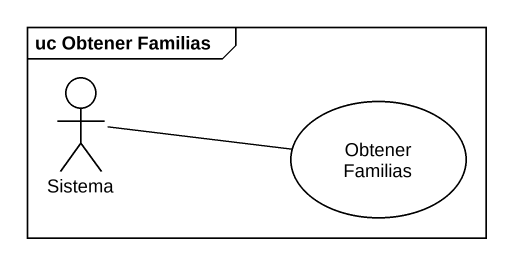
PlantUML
@startuml
mainframe uc Obtener Familias
actor Sistema
usecase "Obtener Familias" as Obtener_Familias
Sistema -right- Obtener_Familias
@enduml
